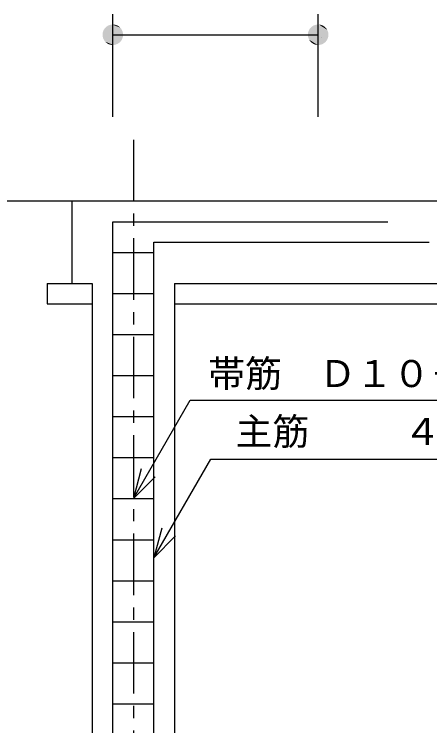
# Model space of a CAD drawing. Units: millimetres, scale not verified. Extents: x -23960 to 8910, y -6308 to 6308.
# Drawn here: x 470 to 1481, y 363 to 2098 of the extents above; entities that cross this region are included whole.
import ezdxf
from ezdxf.enums import TextEntityAlignment as Align

# ---------------------------------------------------------------- set-up
doc = ezdxf.new("R2010")
doc.units = ezdxf.units.MM
doc.header["$LTSCALE"] = 30
doc.linetypes.add('CHAIN1', pattern=[8, 5, -1, 1, -1])
doc.layers.add('0-2_製作', color=3, linetype='Continuous', lineweight=25)
doc.layers.add('1-3_SUNPO', color=52, linetype='Continuous', lineweight=25)
doc.styles.add('ＭＳ ゴシック', font='')
doc.styles.get('ＭＳ ゴシック').set_extended_font_data('MS Gothic')

msp = doc.modelspace()

# ---------------------------------------------------------------- linework, layer by layer
at = {"layer": '0-2_製作', "color": 2, "linetype": 'CHAIN1'}
msp.add_line((759.58, 1791.8), (759.58, -704.22), dxfattribs=at)
at = {"layer": '0-2_製作', "color": 2}
for p, q in [((2703.99, 1641.8), (-505.43, 1641.8)), ((609.58, 1641.8), (609.58, 1441.8)), ((549.57, 1441.8), (549.57, 1391.8)), ((549.57, 1441.8), (659.58, 1441.8)), ((659.58, 1441.8), (659.58, -238.2)), ((859.57, 1441.8), (2499.57, 1441.8)), ((859.57, 1441.8), (859.57, -238.2)), ((879.57, 1441.8), (879.57, 1441.03)), ((549.57, 1391.8), (659.58, 1391.8)), ((859.57, 1391.8), (2499.57, 1391.8)), ((759.58, 917.05), (898.14, 1157.05)), ((898.14, 1157.05), (2298.14, 1157.05)), ((778.99, 989.5), (759.58, 917.05)), ((759.58, 917.05), (812.61, 970.09)), ((828.99, 845.45), (809.57, 773)), ((809.57, 773), (862.61, 826.04))]:
    msp.add_line(p, q, dxfattribs=at)
at = {"layer": '0-2_製作'}
for p, q in [((709.57, -388.2), (709.57, 1591.8)), ((709.57, 1591.8), (1379.57, 1591.8)), ((809.57, -338.2), (809.57, 1541.8)), ((809.57, 1541.8), (1479.58, 1541.8)), ((709.57, 1517.05), (809.57, 1517.05)), ((709.57, 1417.05), (809.57, 1417.05)), ((709.57, 1317.05), (809.57, 1317.05)), ((709.57, 1217.05), (809.57, 1217.05)), ((709.57, 1117.05), (809.57, 1117.05)), ((709.57, 1017.05), (809.57, 1017.05)), ((709.57, 917.05), (809.57, 917.05)), ((709.57, 817.05), (809.57, 817.05)), ((709.57, 717.05), (809.57, 717.05)), ((709.57, 617.05), (809.57, 617.05)), ((709.57, 517.05), (809.57, 517.05)), ((709.57, 417.05), (809.57, 417.05))]:
    msp.add_line(p, q, dxfattribs=at)
at = {"layer": '0-2_製作', "color": 2}
msp.add_lwpolyline([(809.57, 773), (948.14, 1013.01), (1928.14, 1013.01)], dxfattribs=at)
at = {"layer": '1-3_SUNPO', "color": 2}
for p, q in [((709.57, 1847.72), (709.57, 2097.72)), ((1209.57, 1847.72), (1209.57, 2097.72)), ((709.57, 2047.72), (1209.57, 2047.72))]:
    msp.add_line(p, q, dxfattribs=at)
at = {"layer": '1-3_SUNPO'}
for points in [[(734.57, 2047.72), (689.35, 2062.42), (691.35, 2064.84)], [(734.38, 2050.86), (691.35, 2064.84), (693.64, 2066.98)], [(734.57, 2047.72), (691.35, 2064.84), (734.38, 2050.86)], [(733.79, 2053.94), (693.64, 2066.98), (696.18, 2068.83)], [(734.38, 2050.86), (693.64, 2066.98), (733.79, 2053.94)], [(732.82, 2056.93), (696.18, 2068.83), (698.93, 2070.34)], [(733.79, 2053.94), (696.18, 2068.83), (732.82, 2056.93)], [(731.48, 2059.77), (698.93, 2070.34), (701.85, 2071.5)], [(732.82, 2056.93), (698.93, 2070.34), (731.48, 2059.77)], [(729.8, 2062.42), (701.85, 2071.5), (704.89, 2072.28)], [(731.48, 2059.77), (701.85, 2071.5), (729.8, 2062.42)], [(727.8, 2064.84), (704.89, 2072.28), (708, 2072.67)], [(729.8, 2062.42), (704.89, 2072.28), (727.8, 2064.84)], [(725.51, 2066.98), (708, 2072.67), (711.14, 2072.67)], [(727.8, 2064.84), (708, 2072.67), (725.51, 2066.98)], [(722.97, 2068.83), (711.14, 2072.67), (714.26, 2072.28)], [(725.51, 2066.98), (711.14, 2072.67), (722.97, 2068.83)], [(720.22, 2070.34), (714.26, 2072.28), (717.3, 2071.5)], [(722.97, 2068.83), (714.26, 2072.28), (720.22, 2070.34)], [(1234.57, 2047.72), (1189.35, 2062.42), (1191.35, 2064.84)], [(1234.57, 2047.72), (1191.35, 2064.84), (1193.64, 2066.98)], [(1234.57, 2047.72), (1193.64, 2066.98), (1196.18, 2068.83)], [(1234.57, 2047.72), (1196.18, 2068.83), (1198.93, 2070.34)], [(1234.38, 2050.86), (1198.93, 2070.34), (1201.85, 2071.5)], [(1234.57, 2047.72), (1198.93, 2070.34), (1234.38, 2050.86)], [(1233.79, 2053.94), (1201.85, 2071.5), (1204.89, 2072.28)], [(1234.38, 2050.86), (1201.85, 2071.5), (1233.79, 2053.94)], [(1232.82, 2056.93), (1204.89, 2072.28), (1208, 2072.67)], [(1233.79, 2053.94), (1204.89, 2072.28), (1232.82, 2056.93)], [(1231.48, 2059.77), (1208, 2072.67), (1211.14, 2072.67)], [(1232.82, 2056.93), (1208, 2072.67), (1231.48, 2059.77)], [(1229.8, 2062.42), (1211.14, 2072.67), (1214.26, 2072.28)], [(1231.48, 2059.77), (1211.14, 2072.67), (1229.8, 2062.42)], [(1227.8, 2064.84), (1214.26, 2072.28), (1217.3, 2071.5)], [(1229.8, 2062.42), (1214.26, 2072.28), (1227.8, 2064.84)], [(1225.51, 2066.98), (1217.3, 2071.5), (1220.22, 2070.34)], [(1227.8, 2064.84), (1217.3, 2071.5), (1225.51, 2066.98)], [(1225.51, 2066.98), (1220.22, 2070.34), (1222.97, 2068.83)], [(684.77, 2050.86), (709.52, 2047.72), (684.57, 2047.72)], [(709.52, 2047.72), (684.57, 2047.72), (709.52, 2047.72)], [(709.53, 2047.71), (684.57, 2047.72), (709.52, 2047.72)], [(709.53, 2047.7), (684.57, 2047.72), (709.53, 2047.71)], [(709.53, 2047.7), (684.57, 2047.72), (709.53, 2047.7)], [(709.53, 2047.69), (684.57, 2047.72), (709.53, 2047.7)], [(709.54, 2047.69), (684.57, 2047.72), (709.53, 2047.69)], [(709.54, 2047.68), (684.57, 2047.72), (709.54, 2047.69)], [(709.55, 2047.68), (684.57, 2047.72), (709.54, 2047.68)], [(709.55, 2047.68), (684.57, 2047.72), (709.55, 2047.68)], [(709.56, 2047.67), (684.57, 2047.72), (709.55, 2047.68)], [(732.82, 2038.52), (684.57, 2047.72), (709.56, 2047.67)], [(731.48, 2035.68), (684.57, 2047.72), (732.82, 2038.52)], [(729.8, 2033.03), (684.57, 2047.72), (731.48, 2035.68)], [(727.8, 2030.61), (684.57, 2047.72), (729.8, 2033.03)], [(727.8, 2030.61), (684.77, 2044.59), (684.57, 2047.72)], [(734.57, 2047.72), (684.77, 2050.86), (685.36, 2053.94)], [(684.77, 2050.86), (709.52, 2047.73), (709.52, 2047.72)], [(684.77, 2050.86), (709.53, 2047.73), (709.52, 2047.73)], [(684.77, 2050.86), (709.53, 2047.74), (709.53, 2047.73)], [(684.77, 2050.86), (709.53, 2047.75), (709.53, 2047.74)], [(684.77, 2050.86), (709.53, 2047.75), (709.53, 2047.75)], [(684.77, 2050.86), (709.54, 2047.76), (709.53, 2047.75)], [(684.77, 2050.86), (709.54, 2047.76), (709.54, 2047.76)], [(684.77, 2050.86), (709.55, 2047.76), (709.54, 2047.76)], [(684.77, 2050.86), (709.55, 2047.77), (709.55, 2047.76)], [(684.77, 2050.86), (709.56, 2047.77), (709.55, 2047.77)], [(684.77, 2050.86), (709.56, 2047.77), (709.56, 2047.77)], [(684.77, 2050.86), (709.57, 2047.77), (709.56, 2047.77)], [(684.77, 2050.86), (709.58, 2047.77), (709.57, 2047.77)], [(734.57, 2047.72), (709.58, 2047.77), (684.77, 2050.86)], [(734.57, 2047.72), (685.36, 2053.94), (686.33, 2056.93)], [(734.57, 2047.72), (686.33, 2056.93), (687.67, 2059.77)], [(734.57, 2047.72), (687.67, 2059.77), (689.35, 2062.42)], [(732.82, 2038.52), (709.56, 2047.67), (709.57, 2047.67)], [(732.82, 2038.52), (709.56, 2047.67), (709.56, 2047.67)], [(732.82, 2038.52), (709.57, 2047.67), (709.58, 2047.67)], [(734.57, 2047.72), (709.58, 2047.77), (709.58, 2047.77)], [(734.57, 2047.72), (709.59, 2047.77), (709.58, 2047.77)], [(732.82, 2038.52), (709.58, 2047.67), (709.59, 2047.67)], [(732.82, 2038.52), (709.58, 2047.67), (709.58, 2047.67)], [(734.57, 2047.72), (709.6, 2047.77), (709.59, 2047.77)], [(732.82, 2038.52), (709.59, 2047.67), (709.6, 2047.68)], [(734.57, 2047.72), (709.6, 2047.76), (709.6, 2047.77)], [(734.57, 2047.72), (709.61, 2047.76), (709.6, 2047.76)], [(732.82, 2038.52), (709.6, 2047.68), (709.61, 2047.68)], [(732.82, 2038.52), (709.6, 2047.68), (709.6, 2047.68)], [(734.57, 2047.72), (709.61, 2047.76), (709.61, 2047.76)], [(734.57, 2047.72), (709.61, 2047.75), (709.61, 2047.76)], [(734.57, 2047.72), (709.62, 2047.75), (709.61, 2047.75)], [(732.82, 2038.52), (709.61, 2047.69), (709.62, 2047.7)], [(732.82, 2038.52), (709.61, 2047.69), (709.61, 2047.69)], [(732.82, 2038.52), (709.61, 2047.68), (709.61, 2047.69)], [(734.57, 2047.72), (709.62, 2047.74), (709.62, 2047.75)], [(734.57, 2047.72), (709.62, 2047.73), (709.62, 2047.74)], [(734.57, 2047.72), (709.62, 2047.73), (709.62, 2047.73)], [(709.62, 2047.72), (709.62, 2047.73), (734.57, 2047.72)], [(734.38, 2044.59), (709.62, 2047.72), (734.57, 2047.72)], [(733.79, 2041.5), (709.62, 2047.72), (734.38, 2044.59)], [(732.82, 2038.52), (709.62, 2047.72), (733.79, 2041.5)], [(732.82, 2038.52), (709.62, 2047.72), (709.62, 2047.72)], [(732.82, 2038.52), (709.62, 2047.71), (709.62, 2047.72)], [(732.82, 2038.52), (709.62, 2047.7), (709.62, 2047.71)], [(732.82, 2038.52), (709.62, 2047.7), (709.62, 2047.7)], [(1184.77, 2050.86), (1209.52, 2047.72), (1184.57, 2047.72)], [(1209.52, 2047.72), (1184.57, 2047.72), (1209.52, 2047.72)], [(1209.53, 2047.71), (1184.57, 2047.72), (1209.52, 2047.72)], [(1209.53, 2047.7), (1184.57, 2047.72), (1209.53, 2047.71)], [(1209.53, 2047.7), (1184.57, 2047.72), (1209.53, 2047.7)], [(1209.53, 2047.69), (1184.57, 2047.72), (1209.53, 2047.7)], [(1209.54, 2047.69), (1184.57, 2047.72), (1209.53, 2047.69)], [(1209.54, 2047.68), (1184.57, 2047.72), (1209.54, 2047.69)], [(1209.55, 2047.68), (1184.57, 2047.72), (1209.54, 2047.68)], [(1229.8, 2033.03), (1184.57, 2047.72), (1209.55, 2047.68)], [(1227.8, 2030.61), (1184.57, 2047.72), (1229.8, 2033.03)], [(1225.51, 2028.46), (1184.57, 2047.72), (1227.8, 2030.61)], [(1222.97, 2026.61), (1184.57, 2047.72), (1225.51, 2028.46)], [(1220.22, 2025.1), (1184.57, 2047.72), (1222.97, 2026.61)], [(1220.22, 2025.1), (1184.77, 2044.59), (1184.57, 2047.72)], [(1234.57, 2047.72), (1184.77, 2050.86), (1185.36, 2053.94)], [(1184.77, 2050.86), (1209.52, 2047.73), (1209.52, 2047.72)], [(1184.77, 2050.86), (1209.53, 2047.73), (1209.52, 2047.73)], [(1184.77, 2050.86), (1209.53, 2047.74), (1209.53, 2047.73)], [(1184.77, 2050.86), (1209.53, 2047.75), (1209.53, 2047.74)], [(1184.77, 2050.86), (1209.53, 2047.75), (1209.53, 2047.75)], [(1184.77, 2050.86), (1209.54, 2047.76), (1209.53, 2047.75)], [(1184.77, 2050.86), (1209.54, 2047.76), (1209.54, 2047.76)], [(1184.77, 2050.86), (1209.55, 2047.76), (1209.54, 2047.76)], [(1184.77, 2050.86), (1209.55, 2047.77), (1209.55, 2047.76)], [(1184.77, 2050.86), (1209.56, 2047.77), (1209.55, 2047.77)], [(1184.77, 2050.86), (1209.56, 2047.77), (1209.56, 2047.77)], [(1184.77, 2050.86), (1209.57, 2047.77), (1209.56, 2047.77)], [(1184.77, 2050.86), (1209.58, 2047.77), (1209.57, 2047.77)], [(1234.57, 2047.72), (1209.58, 2047.77), (1184.77, 2050.86)], [(1234.57, 2047.72), (1185.36, 2053.94), (1186.33, 2056.93)], [(1234.57, 2047.72), (1186.33, 2056.93), (1187.67, 2059.77)], [(1234.57, 2047.72), (1187.67, 2059.77), (1189.35, 2062.42)], [(1229.8, 2033.03), (1209.55, 2047.68), (1209.56, 2047.67)], [(1229.8, 2033.03), (1209.55, 2047.68), (1209.55, 2047.68)], [(1229.8, 2033.03), (1209.56, 2047.67), (1209.57, 2047.67)], [(1229.8, 2033.03), (1209.56, 2047.67), (1209.56, 2047.67)], [(1229.8, 2033.03), (1209.57, 2047.67), (1209.58, 2047.67)], [(1234.57, 2047.72), (1209.58, 2047.77), (1209.58, 2047.77)], [(1234.57, 2047.72), (1209.59, 2047.77), (1209.58, 2047.77)], [(1229.8, 2033.03), (1209.58, 2047.67), (1209.59, 2047.67)], [(1229.8, 2033.03), (1209.58, 2047.67), (1209.58, 2047.67)], [(1234.57, 2047.72), (1209.6, 2047.77), (1209.59, 2047.77)], [(1229.8, 2033.03), (1209.59, 2047.67), (1209.6, 2047.68)], [(1234.57, 2047.72), (1209.6, 2047.76), (1209.6, 2047.77)], [(1234.57, 2047.72), (1209.61, 2047.76), (1209.6, 2047.76)], [(1229.8, 2033.03), (1209.6, 2047.68), (1209.61, 2047.68)], [(1229.8, 2033.03), (1209.6, 2047.68), (1209.6, 2047.68)], [(1234.57, 2047.72), (1209.61, 2047.76), (1209.61, 2047.76)], [(1234.57, 2047.72), (1209.61, 2047.75), (1209.61, 2047.76)], [(1234.57, 2047.72), (1209.62, 2047.75), (1209.61, 2047.75)], [(1229.8, 2033.03), (1209.61, 2047.69), (1209.62, 2047.7)], [(1229.8, 2033.03), (1209.61, 2047.69), (1209.61, 2047.69)], [(1229.8, 2033.03), (1209.61, 2047.68), (1209.61, 2047.69)], [(1234.57, 2047.72), (1209.62, 2047.74), (1209.62, 2047.75)], [(1234.57, 2047.72), (1209.62, 2047.73), (1209.62, 2047.74)], [(1234.57, 2047.72), (1209.62, 2047.73), (1209.62, 2047.73)], [(1209.62, 2047.72), (1209.62, 2047.73), (1234.57, 2047.72)], [(1234.38, 2044.59), (1209.62, 2047.72), (1234.57, 2047.72)], [(1233.79, 2041.5), (1209.62, 2047.72), (1234.38, 2044.59)], [(1232.82, 2038.52), (1209.62, 2047.72), (1233.79, 2041.5)], [(1231.48, 2035.68), (1209.62, 2047.72), (1232.82, 2038.52)], [(1229.8, 2033.03), (1209.62, 2047.72), (1231.48, 2035.68)], [(1229.8, 2033.03), (1209.62, 2047.72), (1209.62, 2047.72)], [(1229.8, 2033.03), (1209.62, 2047.71), (1209.62, 2047.72)], [(1229.8, 2033.03), (1209.62, 2047.7), (1209.62, 2047.71)], [(1229.8, 2033.03), (1209.62, 2047.7), (1209.62, 2047.7)], [(725.51, 2028.46), (684.77, 2044.59), (727.8, 2030.61)], [(725.51, 2028.46), (685.36, 2041.5), (684.77, 2044.59)], [(722.97, 2026.61), (685.36, 2041.5), (725.51, 2028.46)], [(722.97, 2026.61), (686.33, 2038.52), (685.36, 2041.5)], [(720.22, 2025.1), (686.33, 2038.52), (722.97, 2026.61)], [(720.22, 2025.1), (687.67, 2035.68), (686.33, 2038.52)], [(717.3, 2023.95), (687.67, 2035.68), (720.22, 2025.1)], [(717.3, 2023.95), (689.35, 2033.03), (687.67, 2035.68)], [(714.26, 2023.16), (689.35, 2033.03), (717.3, 2023.95)], [(714.26, 2023.16), (691.35, 2030.61), (689.35, 2033.03)], [(711.14, 2022.77), (691.35, 2030.61), (714.26, 2023.16)], [(711.14, 2022.77), (693.64, 2028.46), (691.35, 2030.61)], [(1217.3, 2023.95), (1184.77, 2044.59), (1220.22, 2025.1)], [(1217.3, 2023.95), (1185.36, 2041.5), (1184.77, 2044.59)], [(1214.26, 2023.16), (1185.36, 2041.5), (1217.3, 2023.95)], [(1214.26, 2023.16), (1186.33, 2038.52), (1185.36, 2041.5)], [(1211.14, 2022.77), (1186.33, 2038.52), (1214.26, 2023.16)], [(1211.14, 2022.77), (1187.67, 2035.68), (1186.33, 2038.52)], [(1208, 2022.77), (1187.67, 2035.68), (1211.14, 2022.77)], [(1208, 2022.77), (1189.35, 2033.03), (1187.67, 2035.68)], [(1204.89, 2023.16), (1189.35, 2033.03), (1208, 2022.77)], [(1204.89, 2023.16), (1191.35, 2030.61), (1189.35, 2033.03)], [(1201.85, 2023.95), (1191.35, 2030.61), (1204.89, 2023.16)], [(1201.85, 2023.95), (1193.64, 2028.46), (1191.35, 2030.61)], [(708, 2022.77), (693.64, 2028.46), (711.14, 2022.77)], [(708, 2022.77), (696.18, 2026.61), (693.64, 2028.46)], [(704.89, 2023.16), (696.18, 2026.61), (708, 2022.77)], [(704.89, 2023.16), (698.93, 2025.1), (696.18, 2026.61)], [(701.85, 2023.95), (698.93, 2025.1), (704.89, 2023.16)], [(1198.93, 2025.1), (1193.64, 2028.46), (1201.85, 2023.95)], [(1198.93, 2025.1), (1196.18, 2026.61), (1193.64, 2028.46)]]:
    msp.add_solid(points, dxfattribs=at)

# ---------------------------------------------------------------- texts
at = {"layer": '0-2_製作', "color": 4, "style": 'ＭＳ ゴシック'}
for s, p in [('帯筋\u3000Ｄ１０－１００＠', (941.6, 1169.14)), ('主筋', (1008.14, 1028)), ('４－Ｄ１３', (1418.14, 1028))]:
    msp.add_text(s, height=65.98, dxfattribs=at).set_placement(p, align=Align.BOTTOM_LEFT)

doc.saveas('drawing.dxf')
